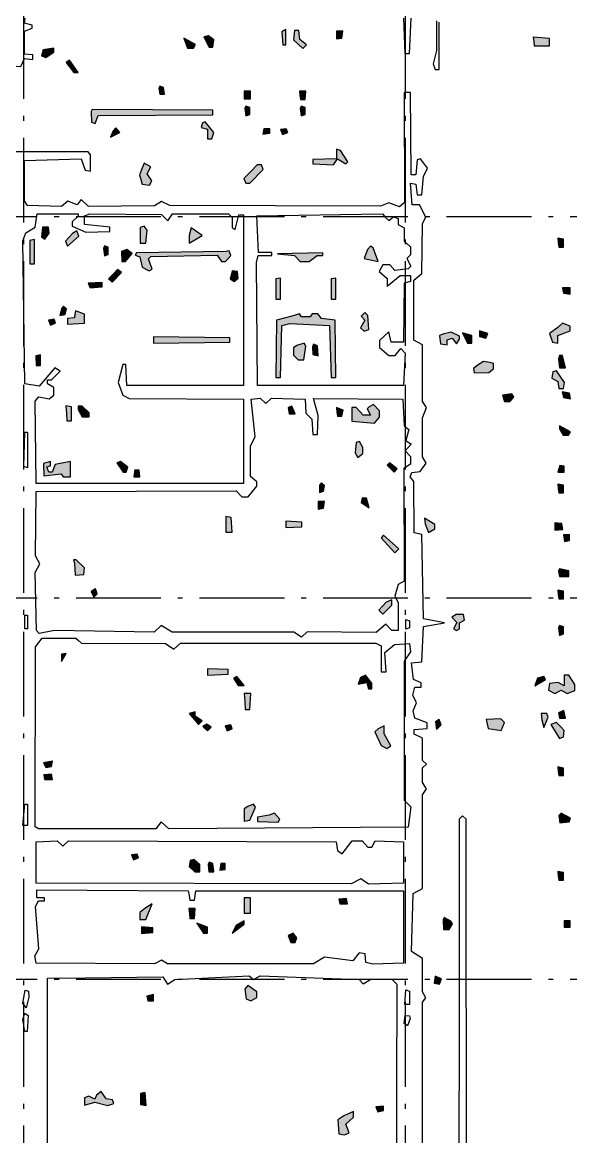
# Model space of a CAD drawing. Header units: millimetres. Extents: x -7200 to 93979, y -9600 to 40920.
# Drawn here: x 72873 to 81929, y 7298 to 25706 of the extents above; entities that cross this region are included whole.
import ezdxf

# ---------------------------------------------------------------- set-up
doc = ezdxf.new("R2010")
doc.units = ezdxf.units.MM
doc.linetypes.add('ОСЕВАЯ', pattern=[2040, 1400, -280, 80, -280])
for name, color, linetype in [('ЗАЛИВКА', 7, 'Continuous'), ('ОСИ', 1, 'ОСЕВАЯ'), ('ПЛАН', 7, 'Continuous')]:
    doc.layers.add(name, color=color, linetype=linetype)

msp = doc.modelspace()

# ---------------------------------------------------------------- hatches: boundary and pattern name
at = {"layer": 'ЗАЛИВКА'}
for points in [[(75542, 25444), (75603, 25281), (75699, 25281), (75735, 25337)], [(75869, 25464), (75956, 25294), (76019, 25294), (76037, 25418), (75945, 25484)], [(77159, 25548), (77177, 25332), (77225, 25332), (77225, 25586)], [(77370, 25570), (77352, 25418), (77504, 25271), (77568, 25334), (77456, 25421), (77441, 25568)], [(78063, 25494), (78063, 25431), (78151, 25446), (78167, 25560), (78063, 25560)], [(81317, 25388), (81324, 25319), (81578, 25319), (81578, 25441), (81309, 25459)], [(73219, 25251), (73189, 25152), (73260, 25124), (73392, 25210), (73392, 25281)], [(73595, 25040), (73724, 24875), (73798, 24875), (73651, 25078)], [(75128, 24611), (75146, 24520), (75222, 24520), (75207, 24629), (75143, 24652)], [(76539, 24507), (76539, 24443), (76641, 24443), (76641, 24570), (76539, 24570)], [(77458, 24502), (77466, 24431), (77542, 24431), (77557, 24570), (77451, 24570)], [(76550, 24281), (76565, 24159), (76628, 24182), (76628, 24299), (76565, 24322)], [(77463, 24281), (77479, 24159), (77542, 24182), (77542, 24299), (77479, 24322)], [(74011, 24230), (74014, 24055), (74077, 24032), (74125, 24164), (76019, 24177), (76019, 24253), (74024, 24266)], [(74374, 23915), (74331, 23806), (74486, 23887), (74417, 23961)], [(75846, 24045), (75829, 23966), (75930, 23941), (75930, 23783), (76004, 23783), (76034, 23885), (75892, 24063)], [(76862, 23946), (76844, 23857), (76958, 23872), (76958, 23948)], [(77136, 23936), (77172, 23852), (77255, 23885), (77232, 23948)], [(78063, 23532), (78063, 23453), (77669, 23441), (77669, 23367), (78012, 23354), (78075, 23453), (78215, 23370), (78248, 23403), (78126, 23588), (78063, 23611)], [(74849, 23283), (74808, 23189), (74854, 23035), (74973, 23017), (75014, 23085), (74935, 23205), (74996, 23321), (74887, 23377)], [(76644, 23240), (76532, 23126), (76562, 23047), (76631, 23047), (76849, 23276), (76821, 23352), (76753, 23352)], [(73206, 22321), (73189, 22161), (73247, 22126), (73318, 22222), (73303, 22324)], [(74821, 22316), (74821, 22057), (74910, 22057), (74933, 22273), (74884, 22337)], [(75626, 22184), (75626, 22057), (75841, 22182), (75659, 22311)], [(72998, 22100), (72998, 21715), (73074, 21715), (73074, 22116)], [(73704, 22217), (73587, 22090), (73618, 22007), (73808, 22174), (73775, 22260)], [(81723, 22065), (81731, 21994), (81807, 21994), (81807, 22121), (81715, 22139)], [(74214, 21971), (74229, 21849), (74293, 21872), (74293, 21989), (74229, 22012)], [(74511, 21920), (74514, 21753), (74575, 21753), (74689, 21885), (74598, 21953)], [(76232, 21920), (74760, 21897), (74737, 21859), (74813, 21831), (74851, 21659), (74966, 21598), (75016, 21628), (74955, 21801), (74994, 21839), (76093, 21862), (76164, 21753), (76227, 21753), (76316, 21852), (76288, 21930)], [(78573, 21951), (78519, 21803), (78748, 21753), (78669, 21981), (78624, 22007)], [(77085, 21880), (77370, 21854), (77461, 21753), (77611, 21753), (77740, 21854), (77834, 21854), (77834, 21897)], [(74372, 21547), (74298, 21471), (74354, 21415), (74511, 21575), (74445, 21623)], [(76321, 21537), (76303, 21468), (76372, 21425), (76440, 21481), (76425, 21588), (76339, 21603)], [(73963, 21397), (73993, 21319), (74191, 21334), (74191, 21410)], [(77057, 21466), (77060, 21131), (77136, 21131), (77136, 21481)], [(77971, 21466), (77974, 21131), (78050, 21131), (78050, 21481)], [(81799, 21278), (81807, 21232), (81921, 21217), (81921, 21321), (81791, 21321)], [(73524, 20986), (73493, 20862), (73582, 20877), (73600, 20971), (73554, 21017)], [(73742, 20885), (73734, 20826), (73620, 20811), (73620, 20717), (73899, 20737), (73899, 20887), (73750, 20940)], [(77326, 20852), (77073, 20783), (77060, 19836), (77136, 19836), (77161, 20697), (77288, 20732), (77948, 20699), (77974, 19836), (78050, 19836), (78037, 20783), (77814, 20816), (77753, 20890), (77659, 20890), (77628, 20839), (77481, 20839), (77451, 20890)], [(78499, 20885), (78469, 20854), (78527, 20786), (78459, 20661), (78517, 20603), (78593, 20633), (78580, 20864), (78530, 20915)], [(73303, 20788), (73338, 20704), (73422, 20737), (73399, 20801)], [(81718, 20666), (81578, 20567), (81629, 20420), (81718, 20405), (81718, 20532), (81921, 20610), (81921, 20687), (81791, 20737)], [(75042, 20458), (75042, 20407), (76298, 20420), (76298, 20496), (75042, 20509)], [(79819, 20557), (79761, 20534), (79776, 20395), (79890, 20379), (79890, 20461), (79969, 20491), (80043, 20395), (80093, 20471), (80093, 20522), (79956, 20585)], [(80144, 20577), (80223, 20407), (80296, 20407), (80296, 20532)], [(80423, 20562), (80423, 20514), (80527, 20489), (80558, 20565), (80423, 20610)], [(77408, 20367), (77352, 20329), (77352, 20207), (77430, 20128), (77524, 20128), (77557, 20357), (77527, 20407)], [(77667, 20346), (77669, 20217), (77760, 20199), (77745, 20364), (77682, 20387)], [(73097, 20197), (73100, 20039), (73176, 20039), (73176, 20212)], [(80403, 20047), (80322, 19988), (80334, 19917), (80576, 19920), (80652, 19981), (80652, 20072), (80596, 20087), (80487, 20103)], [(81728, 20141), (81741, 20001), (81845, 20001), (81794, 20204), (81743, 20204)], [(81634, 19933), (81616, 19826), (81715, 19773), (81731, 19658), (81807, 19658), (81824, 19757), (81692, 19950)], [(80804, 19547), (80834, 19443), (80926, 19443), (80987, 19516), (80954, 19570)], [(81799, 19552), (81807, 19506), (81926, 19488), (81908, 19582), (81789, 19600)], [(73600, 19247), (73608, 19125), (73684, 19125), (73684, 19354), (73592, 19372)], [(73798, 19308), (73859, 19189), (73976, 19189), (73976, 19257), (73859, 19367), (73798, 19367)], [(77265, 19344), (77281, 19240), (77377, 19240), (77324, 19367)], [(78068, 19273), (78075, 19202), (78151, 19202), (78169, 19298), (78060, 19341)], [(78598, 19356), (78568, 19321), (78621, 19214), (78502, 19214), (78385, 19341), (78316, 19341), (78316, 19118), (78690, 19087), (78773, 19181), (78773, 19290), (78672, 19392)], [(81743, 18993), (81804, 18884), (81893, 18884), (81926, 18940), (81743, 19039)], [(78385, 18765), (78367, 18592), (78413, 18519), (78494, 18585), (78494, 18684), (78441, 18783)], [(73224, 18417), (73227, 18212), (73516, 18250), (73547, 18199), (73671, 18199), (73671, 18453), (73417, 18402), (73366, 18275), (73313, 18275), (73280, 18361), (73341, 18382), (73341, 18453)], [(74433, 18427), (74537, 18275), (74587, 18275), (74618, 18359), (74496, 18453)], [(78900, 18392), (79012, 18275), (79065, 18328), (78938, 18427)], [(74730, 18311), (74712, 18199), (74816, 18199), (74801, 18308)], [(81751, 18384), (81718, 18275), (81819, 18275), (81819, 18374)], [(77783, 18062), (77783, 17940), (77847, 17963), (77865, 18052), (77816, 18100)], [(81723, 18003), (81731, 17932), (81807, 17932), (81807, 18059), (81715, 18077)], [(77758, 17727), (77758, 17663), (77847, 17678), (77862, 17793), (77758, 17793)], [(78484, 17851), (78469, 17772), (78601, 17686), (78558, 17843)], [(76235, 17414), (76235, 17285), (76339, 17285), (76324, 17526), (76235, 17541)], [(79527, 17420), (79581, 17280), (79687, 17338), (79687, 17409), (79512, 17513)], [(77225, 17412), (77225, 17359), (77491, 17374), (77491, 17450), (77225, 17465)], [(81667, 17379), (81667, 17315), (81799, 17328), (81781, 17425), (81667, 17440)], [(78799, 17189), (79022, 16942), (79091, 17008), (78837, 17232)], [(81809, 17237), (81827, 17130), (81908, 17145), (81908, 17247)], [(73732, 16772), (73747, 16572), (73887, 16587), (73902, 16696), (73760, 16828), (73717, 16828)], [(81728, 16638), (81746, 16549), (81896, 16549), (81896, 16645), (81741, 16676)], [(74009, 16305), (74052, 16209), (74110, 16267), (74080, 16346)], [(81723, 16252), (81731, 16181), (81807, 16181), (81807, 16308), (81715, 16325)], [(78882, 16125), (78761, 15993), (78824, 15929), (78976, 16077), (78976, 16168)], [(80037, 15922), (79966, 15881), (80048, 15792), (79992, 15688), (80043, 15658), (80093, 15688), (80093, 15785), (80175, 15830), (80157, 15922)], [(81728, 15701), (81743, 15579), (81807, 15602), (81807, 15719), (81743, 15742)], [(73519, 15267), (73519, 15148), (73595, 15277)], [(75930, 14975), (75930, 14922), (76273, 14937), (76273, 15013), (75930, 15028)], [(78459, 14884), (78418, 14774), (78563, 14802), (78591, 14696), (78646, 14696), (78646, 14790), (78542, 14924)], [(81819, 14835), (81819, 14747), (81723, 14802), (81578, 14785), (81563, 14673), (81667, 14617), (81769, 14673), (81868, 14620), (81997, 14670), (81997, 14769), (81896, 14924), (81819, 14924)], [(76362, 14873), (76438, 14752), (76537, 14752), (76415, 14899)], [(81383, 14871), (81337, 14747), (81515, 14851), (81487, 14899)], [(76545, 14488), (76552, 14353), (76628, 14353), (76644, 14620), (76537, 14620)], [(75626, 14287), (75780, 14104), (75841, 14168), (75727, 14244), (75727, 14315)], [(79697, 14150), (79715, 14026), (79791, 14102), (79758, 14188)], [(80535, 14191), (80563, 14041), (80779, 14005), (80837, 14140), (80776, 14201)], [(81454, 14183), (81487, 14056), (81558, 14226), (81535, 14290), (81439, 14290)], [(81728, 14302), (81746, 14213), (81845, 14213), (81814, 14340)], [(75854, 14074), (75933, 14003), (75994, 14064), (75918, 14112)], [(76222, 14087), (76258, 14003), (76341, 14036), (76319, 14099)], [(78750, 14036), (78692, 13985), (78796, 13759), (78890, 13708), (78961, 13754), (78849, 13955), (78849, 14087)], [(81601, 14107), (81743, 13878), (81807, 13901), (81822, 14010), (81758, 14074), (81695, 14137)], [(73224, 13475), (73260, 13396), (73354, 13414), (73369, 13503)], [(73227, 13277), (73242, 13198), (73369, 13198), (73354, 13287)], [(81723, 13333), (81731, 13262), (81807, 13262), (81807, 13388), (81715, 13406)], [(76595, 12751), (76539, 12713), (76539, 12510), (76628, 12525), (76722, 12739), (76689, 12792)], [(76948, 12609), (76755, 12576), (76755, 12503), (77098, 12492), (77128, 12541), (77040, 12640)], [(81733, 12602), (81751, 12485), (81903, 12500), (81923, 12561), (81771, 12640)], [(74674, 11954), (74709, 11871), (74793, 11904), (74770, 11967)], [(75643, 11860), (75626, 11759), (75720, 11675), (75803, 11675), (75803, 11794), (75709, 11878)], [(75940, 11792), (75953, 11675), (76034, 11675), (76019, 11810), (75956, 11832)], [(76151, 11812), (76133, 11698), (76222, 11713), (76222, 11810)], [(81723, 11607), (81731, 11535), (81807, 11535), (81807, 11662), (81715, 11680)], [(76539, 11117), (76539, 10990), (76641, 10990), (76641, 11244), (76539, 11244)], [(78101, 11221), (78116, 11142), (78243, 11142), (78228, 11231)], [(74897, 11068), (74813, 11000), (74813, 10888), (74915, 10888), (75016, 11142)], [(75631, 10985), (75638, 10901), (75714, 10901), (75730, 11066), (75623, 11066)], [(76407, 10787), (76336, 10660), (76539, 10807), (76539, 10863)], [(79824, 10878), (79827, 10723), (79923, 10723), (79979, 10812), (79951, 10858), (79839, 10916)], [(81819, 10812), (81819, 10761), (81921, 10761), (81921, 10863), (81819, 10863)], [(74839, 10710), (74839, 10657), (75029, 10672), (75029, 10749), (74839, 10764)], [(75753, 10825), (75864, 10660), (75930, 10660), (75930, 10761)], [(77265, 10619), (77306, 10507), (77380, 10507), (77408, 10584), (77347, 10660)], [(79692, 9951), (79674, 9835), (79763, 9819), (79796, 9903)], [(76550, 9736), (76567, 9573), (76644, 9543), (76743, 9596), (76743, 9693), (76595, 9797)], [(74928, 9619), (74943, 9543), (75042, 9543), (75042, 9644)], [(74097, 7982), (74070, 7918), (73973, 7966), (73899, 7938), (73899, 7817), (74070, 7870), (74283, 7814), (74384, 7847), (74364, 7905), (74255, 7921), (74174, 8045)], [(74823, 8012), (74826, 7829), (74917, 7812), (74902, 8027)], [(78710, 7791), (78743, 7710), (78837, 7728), (78837, 7804)], [(78182, 7644), (78085, 7578), (78101, 7347), (78192, 7329), (78273, 7362), (78215, 7504), (78342, 7621), (78342, 7715)]]:
    msp.add_hatch(color=7, dxfattribs=at).paths.add_polyline_path(points)

# ---------------------------------------------------------------- linework, layer by layer
at = {"layer": 'ОСИ', "linetype": 'ОСЕВАЯ'}
for p, q in [((72900, -8200), (72900, 35200)), ((79200, -8200), (79200, 35200)), ((-5800, 22500), (91300, 22500)), ((-5800, 16200), (91300, 16200)), ((-5800, 9900), (91300, 9900))]:
    msp.add_line(p, q, dxfattribs=at)
at = {"layer": 'ПЛАН'}
for points in [[(72668, 25776), (72694, 24989), (72849, 24974), (72909, 25106), (73049, 25091), (73049, 25167), (72909, 25182), (72909, 25560), (73036, 25611), (73036, 25657), (72907, 25690), (72922, 25776)], [(79167, 25776), (79192, 25192), (79268, 25192), (79294, 25776)], [(79713, 25733), (79713, 25243), (79659, 25022), (79690, 24926), (79758, 24926), (79756, 25710)], [(79484, 5001), (79484, 9522), (79537, 9591), (79484, 9693), (79484, 10241), (79301, 10355), (79329, 11317), (79484, 11398), (79484, 12944), (79548, 13046), (79484, 13147), (79484, 13391), (79545, 13452), (79484, 13513), (79484, 13881), (79344, 13947), (79344, 14023), (79560, 14038), (79560, 14135), (79357, 14213), (79329, 14330), (79383, 14467), (79324, 14592), (79357, 14721), (79459, 14721), (79459, 14797), (79332, 14848), (79301, 15125), (79471, 15140), (79497, 15724), (79847, 15787), (79497, 15851), (79471, 17244), (79344, 17275), (79339, 18120), (79276, 18199), (79304, 18272), (79441, 18288), (79540, 18422), (79484, 18526), (79484, 19174), (79545, 19344), (79484, 19443), (79484, 20379), (79337, 20456), (79337, 21448), (79471, 21555), (79479, 22382), (79537, 22489), (79433, 22692), (79311, 22692), (79281, 23050), (79370, 23035), (79395, 22857), (79471, 22857), (79499, 23161), (79565, 23296), (79449, 23453), (79395, 23436), (79370, 23187), (79294, 23187), (79281, 24545), (79179, 24545), (79185, 22727), (79101, 22656), (78923, 22722), (78786, 22667), (75308, 22679), (75174, 22748), (75054, 22672), (73968, 22664), (73844, 22781), (73780, 22692), (73623, 22753), (73521, 22661), (72958, 22679), (72909, 22755), (72909, 23423), (73844, 23453), (73912, 23263), (74001, 23248), (74001, 23517), (73963, 23568), (72605, 23568)], [(80208, 6306), (80200, 12543), (80144, 12599), (80088, 12543), (80081, 3565)], [(73290, 3580), (73290, 9916), (73912, 9924), (75194, 9941), (75273, 9819), (75392, 9896), (76618, 9954), (76689, 9896), (76798, 9954), (78438, 9896), (78499, 9822), (78626, 9898), (78974, 9898), (79055, 9817), (79045, 6321)]]:
    msp.add_lwpolyline(points, dxfattribs=at)
for points in [[(75542, 25444), (75603, 25281), (75699, 25281), (75735, 25337)], [(75869, 25464), (75956, 25294), (76019, 25294), (76037, 25418), (75945, 25484)], [(77159, 25548), (77177, 25332), (77225, 25332), (77225, 25586)], [(77370, 25570), (77352, 25418), (77504, 25271), (77568, 25334), (77456, 25421), (77441, 25568)], [(78063, 25494), (78063, 25431), (78151, 25446), (78167, 25560), (78063, 25560)], [(81317, 25388), (81324, 25319), (81578, 25319), (81578, 25441), (81309, 25459)], [(73219, 25251), (73189, 25152), (73260, 25124), (73392, 25210), (73392, 25281)], [(73595, 25040), (73724, 24875), (73798, 24875), (73651, 25078)], [(75128, 24611), (75146, 24520), (75222, 24520), (75207, 24629), (75143, 24652)], [(76539, 24507), (76539, 24443), (76641, 24443), (76641, 24570), (76539, 24570)], [(77458, 24502), (77466, 24431), (77542, 24431), (77557, 24570), (77451, 24570)], [(76550, 24281), (76565, 24159), (76628, 24182), (76628, 24299), (76565, 24322)], [(77463, 24281), (77479, 24159), (77542, 24182), (77542, 24299), (77479, 24322)], [(74011, 24230), (74014, 24055), (74077, 24032), (74125, 24164), (76019, 24177), (76019, 24253), (74024, 24266)], [(74374, 23915), (74331, 23806), (74486, 23887), (74417, 23961)], [(75846, 24045), (75829, 23966), (75930, 23941), (75930, 23783), (76004, 23783), (76034, 23885), (75892, 24063)], [(76862, 23946), (76844, 23857), (76958, 23872), (76958, 23948)], [(77136, 23936), (77172, 23852), (77255, 23885), (77232, 23948)], [(78063, 23532), (78063, 23453), (77669, 23441), (77669, 23367), (78012, 23354), (78075, 23453), (78215, 23370), (78248, 23403), (78126, 23588), (78063, 23611)], [(74849, 23283), (74808, 23189), (74854, 23035), (74973, 23017), (75014, 23085), (74935, 23205), (74996, 23321), (74887, 23377)], [(76644, 23240), (76532, 23126), (76562, 23047), (76631, 23047), (76849, 23276), (76821, 23352), (76753, 23352)], [(73798, 22502), (73696, 22410), (73696, 22339), (73922, 22240), (74318, 22248), (74318, 22324), (73899, 22364), (73899, 22509), (73988, 22542), (75174, 22532), (75275, 22425), (75351, 22540), (76275, 22540), (76336, 22479), (76336, 22314), (76390, 22281), (76451, 22527), (76527, 22527), (76527, 19709), (74598, 19709), (74585, 20052), (74534, 20052), (74455, 19757), (74534, 19547), (74638, 19491), (76527, 19481), (76527, 18085), (73100, 18085), (73087, 19450), (73146, 19519), (73316, 19488), (73392, 19549), (73392, 19671), (73290, 19735), (73290, 19798), (73356, 19798), (73498, 19945), (73410, 20001), (73153, 19697), (72917, 19735), (72879, 22095), (72932, 22230), (73087, 22324), (73118, 22540), (73798, 22540)], [(78872, 22484), (78923, 22430), (79002, 22494), (79078, 22466), (79078, 22364), (79179, 22309), (79179, 22090), (79281, 21999), (79281, 21864), (79220, 21803), (79291, 21677), (79243, 21633), (79022, 21605), (78941, 21702), (78827, 21702), (78766, 21590), (78900, 21476), (78900, 21347), (79113, 21524), (79281, 21524), (79281, 21425), (79179, 21395), (79167, 20420), (78964, 20420), (78926, 20595), (78773, 20448), (78773, 20334), (78928, 20204), (79032, 20204), (79126, 20318), (79195, 20242), (79167, 19709), (76755, 19709), (76740, 21740), (76768, 21854), (76996, 21854), (76996, 21905), (76773, 21905), (76743, 22507), (78822, 22540)], [(73206, 22321), (73189, 22161), (73247, 22126), (73318, 22222), (73303, 22324)], [(74821, 22316), (74821, 22057), (74910, 22057), (74933, 22273), (74884, 22337)], [(75626, 22184), (75626, 22057), (75841, 22182), (75659, 22311)], [(72998, 22100), (72998, 21715), (73074, 21715), (73074, 22116)], [(73704, 22217), (73587, 22090), (73618, 22007), (73808, 22174), (73775, 22260)], [(81723, 22065), (81731, 21994), (81807, 21994), (81807, 22121), (81715, 22139)], [(74214, 21971), (74229, 21849), (74293, 21872), (74293, 21989), (74229, 22012)], [(74511, 21920), (74514, 21753), (74575, 21753), (74689, 21885), (74598, 21953)], [(76232, 21920), (74760, 21897), (74737, 21859), (74813, 21831), (74851, 21659), (74966, 21598), (75016, 21628), (74955, 21801), (74994, 21839), (76093, 21862), (76164, 21753), (76227, 21753), (76316, 21852), (76288, 21930)], [(78573, 21951), (78519, 21803), (78748, 21753), (78669, 21981), (78624, 22007)], [(77085, 21880), (77370, 21854), (77461, 21753), (77611, 21753), (77740, 21854), (77834, 21854), (77834, 21897)], [(74372, 21547), (74298, 21471), (74354, 21415), (74511, 21575), (74445, 21623)], [(76321, 21537), (76303, 21468), (76372, 21425), (76440, 21481), (76425, 21588), (76339, 21603)], [(73963, 21397), (73993, 21319), (74191, 21334), (74191, 21410)], [(77057, 21466), (77060, 21131), (77136, 21131), (77136, 21481)], [(77971, 21466), (77974, 21131), (78050, 21131), (78050, 21481)], [(81799, 21278), (81807, 21232), (81921, 21217), (81921, 21321), (81791, 21321)], [(73524, 20986), (73493, 20862), (73582, 20877), (73600, 20971), (73554, 21017)], [(73742, 20885), (73734, 20826), (73620, 20811), (73620, 20717), (73899, 20737), (73899, 20887), (73750, 20940)], [(77326, 20852), (77073, 20783), (77060, 19836), (77136, 19836), (77161, 20697), (77288, 20732), (77948, 20699), (77974, 19836), (78050, 19836), (78037, 20783), (77814, 20816), (77753, 20890), (77659, 20890), (77628, 20839), (77481, 20839), (77451, 20890)], [(78499, 20885), (78469, 20854), (78527, 20786), (78459, 20661), (78517, 20603), (78593, 20633), (78580, 20864), (78530, 20915)], [(73303, 20788), (73338, 20704), (73422, 20737), (73399, 20801)], [(81718, 20666), (81578, 20567), (81629, 20420), (81718, 20405), (81718, 20532), (81921, 20610), (81921, 20687), (81791, 20737)], [(75042, 20458), (75042, 20407), (76298, 20420), (76298, 20496), (75042, 20509)], [(79819, 20557), (79761, 20534), (79776, 20395), (79890, 20379), (79890, 20461), (79969, 20491), (80043, 20395), (80093, 20471), (80093, 20522), (79956, 20585)], [(80144, 20577), (80223, 20407), (80296, 20407), (80296, 20532)], [(80423, 20562), (80423, 20514), (80527, 20489), (80558, 20565), (80423, 20610)], [(77408, 20367), (77352, 20329), (77352, 20207), (77430, 20128), (77524, 20128), (77557, 20357), (77527, 20407)], [(77667, 20346), (77669, 20217), (77760, 20199), (77745, 20364), (77682, 20387)], [(73097, 20197), (73100, 20039), (73176, 20039), (73176, 20212)], [(80403, 20047), (80322, 19988), (80334, 19917), (80576, 19920), (80652, 19981), (80652, 20072), (80596, 20087), (80487, 20103)], [(81728, 20141), (81741, 20001), (81845, 20001), (81794, 20204), (81743, 20204)], [(81634, 19933), (81616, 19826), (81715, 19773), (81731, 19658), (81807, 19658), (81824, 19757), (81692, 19950)], [(80804, 19547), (80834, 19443), (80926, 19443), (80987, 19516), (80954, 19570)], [(81799, 19552), (81807, 19506), (81926, 19488), (81908, 19582), (81789, 19600)], [(79157, 19481), (79179, 19042), (79256, 18981), (79205, 18800), (79294, 18737), (79197, 18630), (79281, 18536), (79281, 18407), (79174, 18336), (79179, 16475), (79080, 16422), (79022, 16226), (79078, 16120), (79078, 15660), (78976, 15660), (78877, 15762), (78717, 15625), (77575, 15640), (77481, 15551), (77357, 15632), (75346, 15630), (75166, 15742), (75049, 15632), (73404, 15660), (73151, 15612), (73105, 15658), (73085, 16615), (73161, 16760), (73092, 16892), (73100, 17958), (76407, 17968), (76496, 17869), (76603, 17869), (76743, 18044), (76743, 18115), (76641, 18206), (76641, 18709), (76720, 18861), (76654, 19481), (76798, 19496), (76895, 19410), (76989, 19496), (77542, 19481), (77557, 19252), (77654, 19151), (77669, 18897), (77745, 18897), (77760, 19212), (77682, 19491)], [(73600, 19247), (73608, 19125), (73684, 19125), (73684, 19354), (73592, 19372)], [(73798, 19308), (73859, 19189), (73976, 19189), (73976, 19257), (73859, 19367), (73798, 19367)], [(77265, 19344), (77281, 19240), (77377, 19240), (77324, 19367)], [(78068, 19273), (78075, 19202), (78151, 19202), (78169, 19298), (78060, 19341)], [(78598, 19356), (78568, 19321), (78621, 19214), (78502, 19214), (78385, 19341), (78316, 19341), (78316, 19118), (78690, 19087), (78773, 19181), (78773, 19290), (78672, 19392)], [(81743, 18993), (81804, 18884), (81893, 18884), (81926, 18940), (81743, 19039)], [(72960, 18641), (72960, 18346), (72897, 18369), (72912, 18935), (72960, 18935)], [(78385, 18765), (78367, 18592), (78413, 18519), (78494, 18585), (78494, 18684), (78441, 18783)], [(73224, 18417), (73227, 18212), (73516, 18250), (73547, 18199), (73671, 18199), (73671, 18453), (73417, 18402), (73366, 18275), (73313, 18275), (73280, 18361), (73341, 18382), (73341, 18453)], [(74433, 18427), (74537, 18275), (74587, 18275), (74618, 18359), (74496, 18453)], [(78900, 18392), (79012, 18275), (79065, 18328), (78938, 18427)], [(74730, 18311), (74712, 18199), (74816, 18199), (74801, 18308)], [(81751, 18384), (81718, 18275), (81819, 18275), (81819, 18374)], [(77783, 18062), (77783, 17940), (77847, 17963), (77865, 18052), (77816, 18100)], [(81723, 18003), (81731, 17932), (81807, 17932), (81807, 18059), (81715, 18077)], [(77758, 17727), (77758, 17663), (77847, 17678), (77862, 17793), (77758, 17793)], [(78484, 17851), (78469, 17772), (78601, 17686), (78558, 17843)], [(76235, 17414), (76235, 17285), (76339, 17285), (76324, 17526), (76235, 17541)], [(79527, 17420), (79581, 17280), (79687, 17338), (79687, 17409), (79512, 17513)], [(77225, 17412), (77225, 17359), (77491, 17374), (77491, 17450), (77225, 17465)], [(81667, 17379), (81667, 17315), (81799, 17328), (81781, 17425), (81667, 17440)], [(78799, 17189), (79022, 16942), (79091, 17008), (78837, 17232)], [(81809, 17237), (81827, 17130), (81908, 17145), (81908, 17247)], [(73732, 16772), (73747, 16572), (73887, 16587), (73902, 16696), (73760, 16828), (73717, 16828)], [(81728, 16638), (81746, 16549), (81896, 16549), (81896, 16645), (81741, 16676)], [(74009, 16305), (74052, 16209), (74110, 16267), (74080, 16346)], [(81723, 16252), (81731, 16181), (81807, 16181), (81807, 16308), (81715, 16325)], [(78882, 16125), (78761, 15993), (78824, 15929), (78976, 16077), (78976, 16168)], [(72960, 15800), (72960, 15686), (72912, 15686), (72915, 15914), (72960, 15914)], [(79268, 15762), (79268, 15704), (79205, 15681), (79205, 15843), (79268, 15820)], [(80037, 15922), (79966, 15881), (80048, 15792), (79992, 15688), (80043, 15658), (80093, 15688), (80093, 15785), (80175, 15830), (80157, 15922)], [(81728, 15701), (81743, 15579), (81807, 15602), (81807, 15719), (81743, 15742)], [(73803, 15493), (73849, 15450), (75235, 15445), (75377, 15351), (75486, 15452), (78710, 15452), (78799, 15404), (78799, 14975), (78882, 14975), (78857, 15297), (79020, 15429), (79268, 15445), (79284, 15305), (79177, 15153), (79179, 12858), (79289, 12744), (79243, 12409), (75291, 12383), (75166, 12500), (75077, 12383), (73140, 12381), (73087, 12414), (73090, 15389), (73201, 15531), (73755, 15533)], [(73519, 15267), (73519, 15148), (73595, 15277)], [(75930, 14975), (75930, 14922), (76273, 14937), (76273, 15013), (75930, 15028)], [(78459, 14884), (78418, 14774), (78563, 14802), (78591, 14696), (78646, 14696), (78646, 14790), (78542, 14924)], [(81819, 14835), (81819, 14747), (81723, 14802), (81578, 14785), (81563, 14673), (81667, 14617), (81769, 14673), (81868, 14620), (81997, 14670), (81997, 14769), (81896, 14924), (81819, 14924)], [(76362, 14873), (76438, 14752), (76537, 14752), (76415, 14899)], [(81383, 14871), (81337, 14747), (81515, 14851), (81487, 14899)], [(76545, 14488), (76552, 14353), (76628, 14353), (76644, 14620), (76537, 14620)], [(75626, 14287), (75780, 14104), (75841, 14168), (75727, 14244), (75727, 14315)], [(79697, 14150), (79715, 14026), (79791, 14102), (79758, 14188)], [(80535, 14191), (80563, 14041), (80779, 14005), (80837, 14140), (80776, 14201)], [(81454, 14183), (81487, 14056), (81558, 14226), (81535, 14290), (81439, 14290)], [(81728, 14302), (81746, 14213), (81845, 14213), (81814, 14340)], [(75854, 14074), (75933, 14003), (75994, 14064), (75918, 14112)], [(76222, 14087), (76258, 14003), (76341, 14036), (76319, 14099)], [(78750, 14036), (78692, 13985), (78796, 13759), (78890, 13708), (78961, 13754), (78849, 13955), (78849, 14087)], [(81601, 14107), (81743, 13878), (81807, 13901), (81822, 14010), (81758, 14074), (81695, 14137)], [(73224, 13475), (73260, 13396), (73354, 13414), (73369, 13503)], [(73227, 13277), (73242, 13198), (73369, 13198), (73354, 13287)], [(81723, 13333), (81731, 13262), (81807, 13262), (81807, 13388), (81715, 13406)], [(72960, 12614), (72960, 12437), (72884, 12437), (72917, 12792), (72960, 12792)], [(76595, 12751), (76539, 12713), (76539, 12510), (76628, 12525), (76722, 12739), (76689, 12792)], [(76948, 12609), (76755, 12576), (76755, 12503), (77098, 12492), (77128, 12541), (77040, 12640)], [(81733, 12602), (81751, 12485), (81903, 12500), (81923, 12561), (81771, 12640)], [(78057, 12168), (78075, 12023), (78156, 11972), (78319, 12183), (78486, 12183), (78578, 12081), (78644, 12081), (78700, 12185), (79167, 12170), (79167, 11485), (78591, 11469), (78461, 11556), (78304, 11472), (73100, 11485), (73100, 12170), (73448, 12185), (73544, 12099), (73638, 12185)], [(74674, 11954), (74709, 11871), (74793, 11904), (74770, 11967)], [(75643, 11860), (75626, 11759), (75720, 11675), (75803, 11675), (75803, 11794), (75709, 11878)], [(75940, 11792), (75953, 11675), (76034, 11675), (76019, 11810), (75956, 11832)], [(76151, 11812), (76133, 11698), (76222, 11713), (76222, 11810)], [(81723, 11607), (81731, 11535), (81807, 11535), (81807, 11662), (81715, 11680)], [(75626, 11282), (75638, 11205), (75714, 11205), (75740, 11358), (79167, 11358), (79167, 10165), (78659, 10149), (78547, 10177), (78532, 10317), (78433, 10335), (78329, 10203), (77865, 10261), (77679, 10152), (75270, 10152), (75171, 10213), (75054, 10152), (73100, 10165), (73082, 10287), (73146, 10403), (73092, 11101), (73140, 11193), (73239, 11193), (73239, 11244), (73115, 11244), (73113, 11373), (75613, 11358)], [(76539, 11117), (76539, 10990), (76641, 10990), (76641, 11244), (76539, 11244)], [(78101, 11221), (78116, 11142), (78243, 11142), (78228, 11231)], [(74897, 11068), (74813, 11000), (74813, 10888), (74915, 10888), (75016, 11142)], [(75631, 10985), (75638, 10901), (75714, 10901), (75730, 11066), (75623, 11066)], [(76407, 10787), (76336, 10660), (76539, 10807), (76539, 10863)], [(79824, 10878), (79827, 10723), (79923, 10723), (79979, 10812), (79951, 10858), (79839, 10916)], [(81819, 10812), (81819, 10761), (81921, 10761), (81921, 10863), (81819, 10863)], [(74839, 10710), (74839, 10657), (75029, 10672), (75029, 10749), (74839, 10764)], [(75753, 10825), (75864, 10660), (75930, 10660), (75930, 10761)], [(77265, 10619), (77306, 10507), (77380, 10507), (77408, 10584), (77347, 10660)], [(79692, 9951), (79674, 9835), (79763, 9819), (79796, 9903)], [(76550, 9736), (76567, 9573), (76644, 9543), (76743, 9596), (76743, 9693), (76595, 9797)], [(72981, 9604), (72935, 9429), (72884, 9505), (72920, 9720), (72973, 9703)], [(74928, 9619), (74943, 9543), (75042, 9543), (75042, 9644)], [(79268, 9591), (79268, 9479), (79192, 9479), (79205, 9726), (79268, 9703)], [(72970, 9302), (72953, 9035), (72915, 9035), (72879, 9236), (72912, 9340)], [(79276, 9248), (79235, 9129), (79179, 9165), (79197, 9299), (79268, 9297)], [(74097, 7982), (74070, 7918), (73973, 7966), (73899, 7938), (73899, 7817), (74070, 7870), (74283, 7814), (74384, 7847), (74364, 7905), (74255, 7921), (74174, 8045)], [(74823, 8012), (74826, 7829), (74917, 7812), (74902, 8027)], [(78710, 7791), (78743, 7710), (78837, 7728), (78837, 7804)], [(78182, 7644), (78085, 7578), (78101, 7347), (78192, 7329), (78273, 7362), (78215, 7504), (78342, 7621), (78342, 7715)]]:
    msp.add_lwpolyline(points, close=True, dxfattribs=at)

doc.saveas('drawing.dxf')
